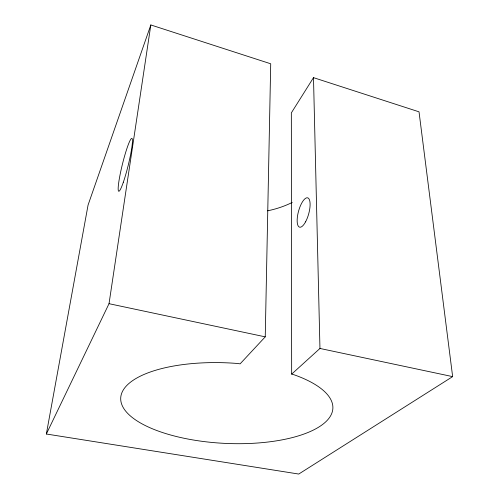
<?xml version="1.0" encoding="UTF-8"?>
<svg xmlns="http://www.w3.org/2000/svg" width="499" height="499" viewBox="0 0 499 499"><rect width="100%" height="100%" fill="white"/><g stroke="black" fill="none" stroke-linecap="round" stroke-linejoin="round"><path stroke-width="0.75" d="M265.243 336.85L270.714 63.785L150.829 24.95L88.067 205.058L46.351 434.011L298.745 474.05L452.649 376.62L419.023 111.826L313.497 77.644L291.341 112.886L291.666 374.125L293.992 374.749A106.187 40.276 2.8 0 1 282.833 439.719A106.187 40.276 2.8 0 1 123.471 407.982A106.187 40.276 2.8 0 1 237.393 363.478L240.113 363.852L265.243 336.85L109.025 303.691L46.351 434.011M109.025 303.691L150.829 24.95M291.666 374.125L319.959 348.458L313.497 77.644M319.959 348.458L452.649 376.62M292.239 202.426A86.046 56.98 2.8 0 1 267.539 210.84M123.34 182.216A27.233 2.944 -76.1 0 0 132.223 138.872A27.233 2.944 -76.1 0 0 120.346 173.384A27.233 2.944 -76.1 0 0 123.34 182.216M305.569 221.849A15.213 5.246 -74.6 0 0 308.008 197.96A15.213 5.246 -74.6 0 0 297.31 217.676A15.213 5.246 -74.6 0 0 305.569 221.849"/></g></svg>
